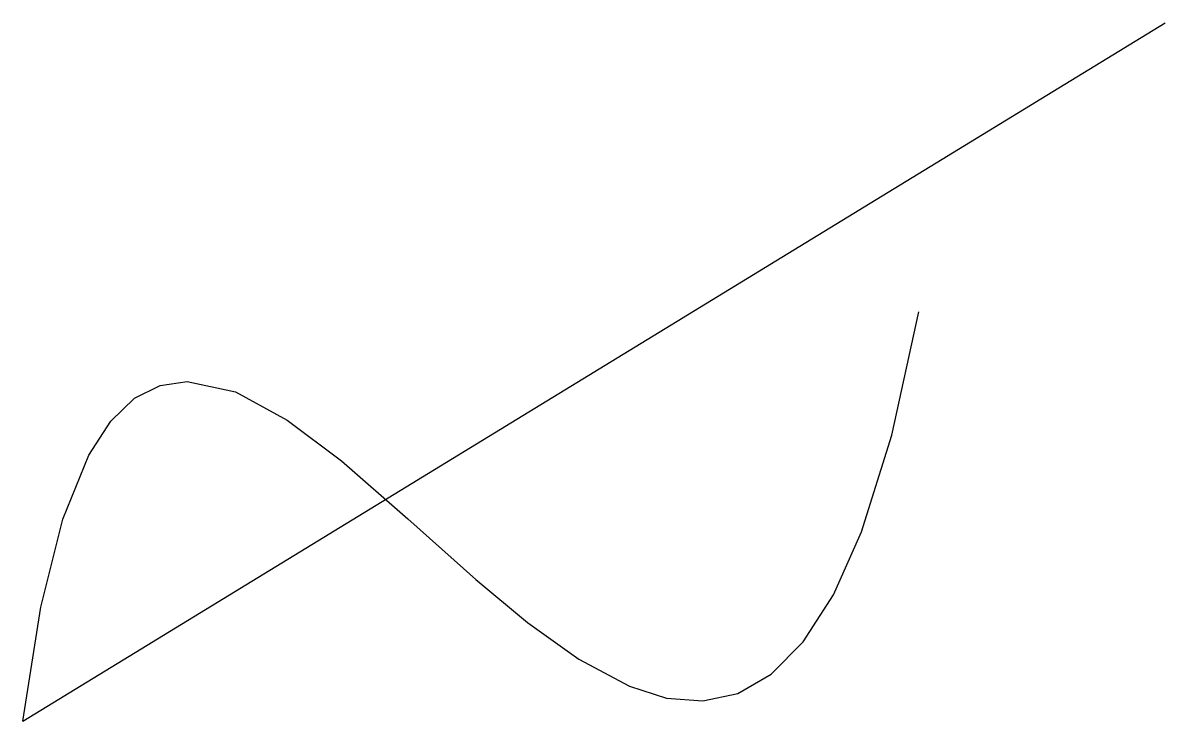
# Model space of a CAD drawing. Header units: millimetres. Extents: x 0 to 176, y 0 to 108.
import ezdxf

# ---------------------------------------------------------------- set-up
doc = ezdxf.new("R2010")
doc.units = ezdxf.units.MM

msp = doc.modelspace()

# ---------------------------------------------------------------- linework, layer by layer
at = {"color": 7, "linetype": 'Continuous'}
msp.add_line((0, 0), (176.38, 107.85), dxfattribs=at)
at = {"color": 7, "linetype": 'Continuous', "flags": 128}
msp.add_lwpolyline([(0, 0), (2.76, 17.62), (6.18, 31.19), (10.2, 41.09), (13.58, 46.32), (17.25, 49.86), (21.18, 51.86), (25.35, 52.48), (32.84, 50.84), (40.83, 46.49), (49.22, 40.19), (59.47, 31.27), (69.95, 21.89), (77.93, 15.23), (85.87, 9.55), (93.68, 5.38), (99.4, 3.56), (104.98, 3.12), (110.38, 4.27), (115.57, 7.25), (120.5, 12.25), (125.15, 19.5), (129.49, 29.22), (134.18, 44.16), (138.34, 63.2)], dxfattribs=at)

doc.saveas('drawing.dxf')
